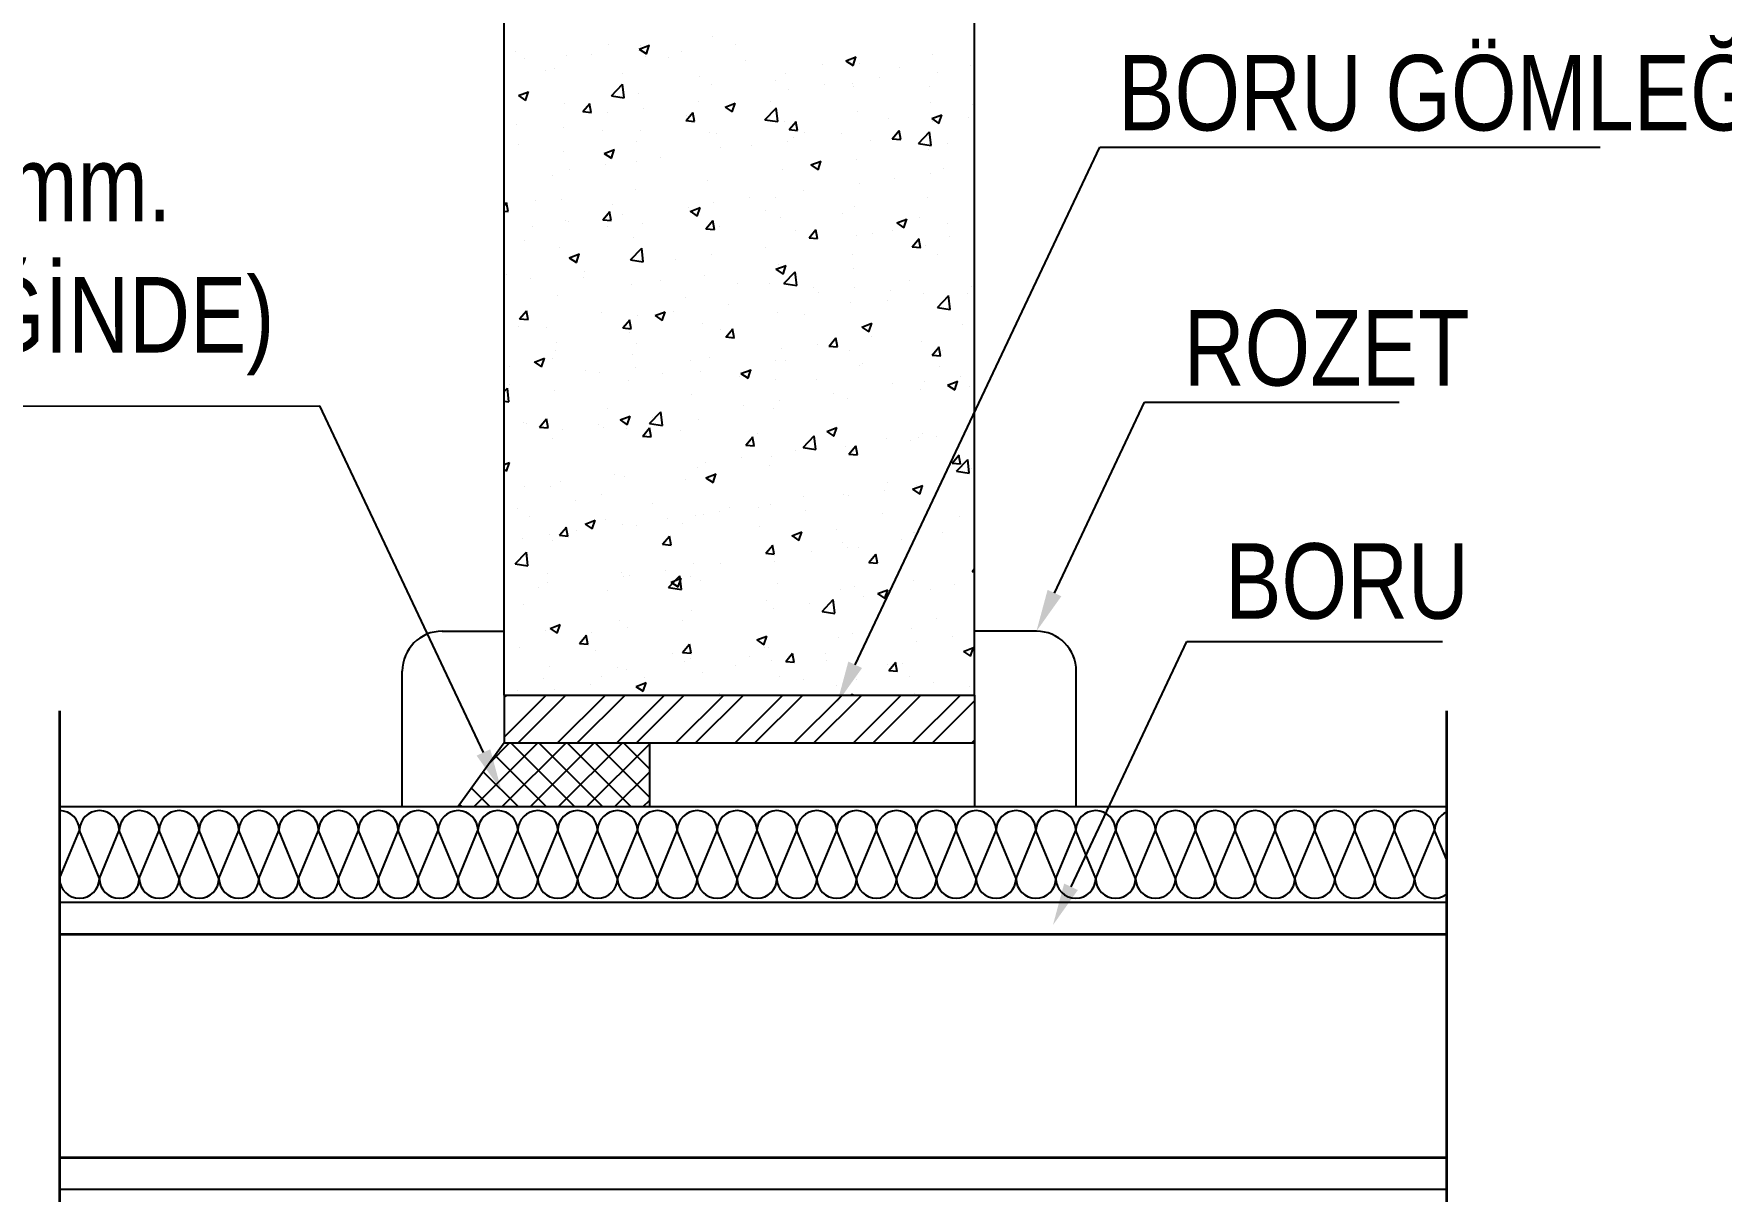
# Model space of a CAD drawing. Header units: centimetres. Extents: x 405464 to 563355, y 50011 to 66875.
# Drawn here: x 549093 to 549629, y 54774 to 55142 of the extents above; entities that cross this region are included whole.
import ezdxf

# ---------------------------------------------------------------- set-up
doc = ezdxf.new("R2010")
doc.units = ezdxf.units.CM
doc.layers.get('0').update_dxf_attribs({"lineweight": 9})
for name, color, linetype, lineweight in [('0-KRCN-SHT-DETAY-ÇERÇEVE', 71, 'Continuous', 40), ('0-KRCN-SHT-SOĞUKSU-1-2', 4, 'boru12LINE', 35), ('0-KRCN-SIHHI', 7, 'Continuous', 25)]:
    doc.layers.add(name, color=color, linetype=linetype, lineweight=lineweight)
doc.styles.add('CAP', font='ARIALNB.TTF')
doc.styles.add('M', font='arial.ttf', dxfattribs={"width": 0.8, "height": 15})
doc.linetypes.add('boru12LINE', pattern='A,50,-0.8,["1/2\'\'",CAP,S=7,R=0,X=0,Y=-3],-16', length=66.8)

# ---------------------------------------------------------------- blocks, each defined once
blk = doc.blocks.new('*X209')
at = {"color": 0, "linetype": 'ByBlock'}
for p, q in [((75357.38, -73515.88), (75357.38, -73515.88)), ((75364.2, -73516.96), (75365.78, -73518.03)), ((75364.21, -73516.97), (75366.44, -73516.12)), ((75364.44, -73516.19), (75364.44, -73516.19)), ((75365.78, -73518.03), (75366.43, -73516.11)), ((75380.48, -73514.15), (75380.48, -73514.15)), ((75385.56, -73515.89), (75385.56, -73515.89)), ((75336.82, -73517.4), (75336.82, -73517.4)), ((75338.86, -73519.05), (75338.86, -73519.05)), ((75348.14, -73518.42), (75348.14, -73518.42)), ((75353.77, -73518.12), (75353.77, -73518.12)), ((75365.59, -73518.52), (75365.59, -73518.52)), ((75370.72, -73518.84), (75370.72, -73518.84)), ((75373.54, -73517.48), (75373.54, -73517.48)), ((75387.67, -73519.55), (75387.67, -73519.55)), ((75404.62, -73520.27), (75404.62, -73520.27)), ((75409.83, -73519.51), (75411.41, -73520.57)), ((75409.84, -73519.51), (75412.07, -73518.66)), ((75411.41, -73520.57), (75412.05, -73518.65)), ((75412.89, -73520.11), (75412.89, -73520.11)), ((75428.92, -73518.07), (75428.92, -73518.07)), ((75437.29, -73520.51), (75437.29, -73520.51)), ((75343.52, -73521.67), (75343.52, -73521.67)), ((75345.54, -73521.16), (75345.54, -73521.16)), ((75360.47, -73522.38), (75360.47, -73522.38)), ((75377.41, -73523.1), (75377.41, -73523.1)), ((75394.36, -73523.82), (75394.36, -73523.82)), ((75396.59, -73522.34), (75396.59, -73522.34)), ((75411.31, -73524.53), (75411.31, -73524.53)), ((75417.24, -73523.15), (75417.24, -73523.15)), ((75421.57, -73520.98), (75421.57, -73520.98)), ((75430.13, -73522.11), (75430.13, -73522.11)), ((75337.53, -73527.2), (75339.11, -73528.27)), ((75337.54, -73527.21), (75339.76, -73526.36)), ((75339.1, -73528.27), (75339.75, -73526.35)), ((75358.07, -73527.28), (75360.54, -73524.7)), ((75358.07, -73527.28), (75360.89, -73527.72)), ((75360.89, -73527.71), (75360.54, -73524.7)), ((75364.06, -73526.76), (75364.06, -73526.76)), ((75380.09, -73524.72), (75380.09, -73524.72)), ((75397.26, -73525.78), (75397.26, -73525.78)), ((75405.21, -73524.73), (75405.21, -73524.73)), ((75411.61, -73525.28), (75411.61, -73525.28)), ((75428.26, -73525.25), (75428.26, -73525.25)), ((75347.76, -73528.99), (75347.76, -73528.99)), ((75351.74, -73530.76), (75353.64, -73530.92)), ((75351.75, -73530.76), (75353.28, -73528.94)), ((75353.62, -73530.94), (75353.25, -73528.95)), ((75357.24, -73531.05), (75357.24, -73531.05)), ((75365.19, -73530), (75365.19, -73530)), ((75374.53, -73532.75), (75376.06, -73530.93)), ((75374.58, -73531.64), (75374.58, -73531.64)), ((75376.39, -73532.94), (75376.02, -73530.95)), ((75377.21, -73528.42), (75377.21, -73528.42)), ((75383.16, -73529.75), (75384.74, -73530.81)), ((75383.17, -73529.75), (75385.39, -73528.9)), ((75384.73, -73530.81), (75385.38, -73528.89)), ((75391.95, -73532.54), (75394.43, -73529.96)), ((75393.1, -73528.46), (75393.1, -73528.46)), ((75394.78, -73532.97), (75394.43, -73529.95)), ((75412.5, -73530.68), (75412.5, -73530.68)), ((75428.54, -73528.64), (75428.54, -73528.64)), ((75428.79, -73532.29), (75431.02, -73531.44)), ((75430.36, -73533.35), (75431.01, -73531.43)), ((75436.88, -73531.98), (75436.88, -73531.98)), ((75437.74, -73529.08), (75437.74, -73529.08)), ((75337.19, -73533.69), (75337.19, -73533.69)), ((75347.45, -73534.26), (75347.45, -73534.26)), ((75356.07, -73534.82), (75356.07, -73534.82)), ((75364.4, -73534.97), (75364.4, -73534.97)), ((75374.51, -73532.75), (75376.41, -73532.92)), ((75379.71, -73535.29), (75379.71, -73535.29)), ((75381.35, -73535.69), (75381.35, -73535.69)), ((75391.95, -73532.54), (75394.78, -73532.97)), ((75396.2, -73532.91), (75396.2, -73532.91)), ((75397.28, -73534.74), (75399.18, -73534.91)), ((75397.3, -73534.74), (75398.83, -73532.92)), ((75399.16, -73534.93), (75398.8, -73532.94)), ((75400.71, -73535.43), (75400.71, -73535.43)), ((75408.88, -73535.67), (75408.88, -73535.67)), ((75419.22, -73532.26), (75419.22, -73532.26)), ((75420.07, -73536.74), (75421.6, -73534.91)), ((75421.94, -73536.92), (75421.57, -73534.93)), ((75425.84, -73537.79), (75428.31, -73535.21)), ((75428.66, -73538.22), (75428.31, -73535.21)), ((75428.78, -73532.29), (75430.36, -73533.35)), ((75428.93, -73533.03), (75428.93, -73533.03)), ((75337.55, -73538), (75337.55, -73538)), ((75356.49, -73539.99), (75358.71, -73539.14)), ((75358.06, -73541.05), (75358.7, -73539.13)), ((75363.67, -73537.32), (75363.67, -73537.32)), ((75382.19, -73538.61), (75382.19, -73538.61)), ((75388.91, -73538.3), (75388.91, -73538.3)), ((75396.86, -73537.25), (75396.86, -73537.25)), ((75398.3, -73536.41), (75398.3, -73536.41)), ((75415.25, -73537.12), (75415.25, -73537.12)), ((75420.06, -73536.73), (75421.96, -73536.9)), ((75425.84, -73537.79), (75428.66, -73538.23)), ((75428.15, -73539.21), (75428.15, -73539.21)), ((75432.2, -73537.84), (75432.2, -73537.84)), ((75347.37, -73539.56), (75347.37, -73539.56)), ((75356.48, -73539.99), (75358.06, -73541.05)), ((75356.83, -73542.52), (75356.83, -73542.52)), ((75363.67, -73541.79), (75363.67, -73541.79)), ((75368.86, -73540.94), (75368.86, -73540.94)), ((75402.11, -73542.53), (75403.69, -73543.59)), ((75402.12, -73542.54), (75404.34, -73541.68)), ((75403.68, -73543.59), (75404.33, -73541.67)), ((75412.11, -73541.25), (75412.11, -73541.25)), ((75345.16, -73544.97), (75345.16, -73544.97)), ((75348.89, -73543.57), (75348.89, -73543.57)), ((75379.32, -73545.86), (75379.32, -73545.86)), ((75395.81, -73543.48), (75395.81, -73543.48)), ((75412.83, -73546.55), (75412.83, -73546.55)), ((75420.58, -73545.55), (75420.58, -73545.55)), ((75428.53, -73544.51), (75428.53, -73544.51)), ((75431.35, -73543.37), (75431.35, -73543.37)), ((75341.27, -73550.48), (75341.27, -73550.48)), ((75346.98, -73550.13), (75346.98, -73550.13)), ((75363.29, -73547.89), (75363.29, -73547.89)), ((75388.51, -73549.78), (75388.51, -73549.78)), ((75394.32, -73549.72), (75394.32, -73549.72)), ((75400.53, -73548.19), (75400.53, -73548.19)), ((75427.77, -73549.78), (75427.77, -73549.78)), ((75334.37, -73551.47), (75334.92, -73550.83)), ((75334.37, -73552.73), (75335.27, -73552.81)), ((75335.25, -73552.83), (75334.88, -73550.84)), ((75356.16, -73554.64), (75357.69, -73552.82)), ((75358.02, -73554.83), (75357.66, -73552.83)), ((75358.22, -73551.2), (75358.22, -73551.2)), ((75360.51, -73553.46), (75360.51, -73553.46)), ((75375.17, -73551.92), (75375.17, -73551.92)), ((75375.43, -73552.77), (75377.01, -73553.83)), ((75375.44, -73552.78), (75377.66, -73551.92)), ((75375.8, -73552.9), (75375.8, -73552.9)), ((75377.01, -73553.83), (75377.65, -73551.91)), ((75380.56, -73550.82), (75380.56, -73550.82)), ((75392.12, -73552.63), (75392.12, -73552.63)), ((75395.43, -73554.05), (75395.43, -73554.05)), ((75409.07, -73553.35), (75409.07, -73553.35)), ((75411.73, -73551.81), (75411.73, -73551.81)), ((75426.02, -73554.06), (75426.02, -73554.06)), ((75340.53, -73556.09), (75340.53, -73556.09)), ((75347.97, -73554.75), (75347.97, -73554.75)), ((75348.48, -73555.04), (75348.48, -73555.04)), ((75356.14, -73554.64), (75358.04, -73554.81)), ((75357.28, -73556.08), (75357.28, -73556.08)), ((75364.91, -73555.46), (75364.91, -73555.46)), ((75378.92, -73556.63), (75380.81, -73556.8)), ((75378.93, -73556.63), (75380.46, -73554.81)), ((75378.94, -73556.43), (75378.94, -73556.43)), ((75380.8, -73556.82), (75380.43, -73554.83)), ((75381.86, -73556.18), (75381.86, -73556.18)), ((75398.81, -73556.9), (75398.81, -73556.9)), ((75401.7, -73558.63), (75403.23, -73556.8)), ((75403.57, -73558.81), (75403.2, -73556.82)), ((75415.76, -73557.61), (75415.76, -73557.61)), ((75420.18, -73557.03), (75420.18, -73557.03)), ((75421.06, -73555.31), (75422.64, -73556.38)), ((75421.07, -73555.32), (75423.29, -73554.47)), ((75422.64, -73556.38), (75423.28, -73554.46)), ((75432.2, -73555.45), (75432.2, -73555.45)), ((75338.77, -73559.26), (75338.77, -73559.26)), ((75346.6, -73560.7), (75346.6, -73560.7)), ((75362.28, -73563.46), (75364.75, -73560.89)), ((75362.9, -73558.46), (75362.9, -73558.46)), ((75365.1, -73563.9), (75364.75, -73560.88)), ((75392.18, -73560.71), (75392.18, -73560.71)), ((75401.69, -73558.62), (75403.59, -73558.79)), ((75412.23, -73558.07), (75412.23, -73558.07)), ((75424.46, -73560.62), (75426.36, -73560.78)), ((75424.48, -73560.62), (75426.01, -73558.79)), ((75426.34, -73560.8), (75425.97, -73558.81)), ((75427.38, -73560.35), (75427.38, -73560.35)), ((75432.71, -73558.33), (75432.71, -73558.33)), ((75348.75, -73563.01), (75350.33, -73564.07)), ((75348.76, -73563.02), (75350.99, -73562.16)), ((75350.33, -73564.07), (75350.97, -73562.15)), ((75362.28, -73563.46), (75365.1, -73563.9)), ((75372.21, -73563.34), (75372.21, -73563.34)), ((75380.15, -73562.3), (75380.15, -73562.3)), ((75394.39, -73565.56), (75396.62, -73564.71)), ((75395.04, -73564.62), (75395.04, -73564.62)), ((75395.96, -73566.62), (75396.6, -73564.7)), ((75411.34, -73562.38), (75411.34, -73562.38)), ((75411.52, -73565.49), (75411.52, -73565.49)), ((75430.04, -73562.31), (75430.04, -73562.31)), ((75334.95, -73566.62), (75334.95, -73566.62)), ((75340.13, -73567.57), (75340.13, -73567.57)), ((75351.9, -73567.34), (75351.9, -73567.34)), ((75352.15, -73565.98), (75352.15, -73565.98)), ((75362.51, -73569.03), (75362.51, -73569.03)), ((75368.85, -73568.05), (75368.85, -73568.05)), ((75378.55, -73567), (75378.55, -73567)), ((75385.8, -73568.77), (75385.8, -73568.77)), ((75393, -73568.67), (75393, -73568.67)), ((75394.38, -73565.55), (75395.96, -73566.62)), ((75396.16, -73568.72), (75398.64, -73566.14)), ((75396.16, -73568.72), (75398.99, -73569.16)), ((75398.99, -73569.15), (75398.64, -73566.14)), ((75423.85, -73567.97), (75423.85, -73567.97)), ((75346.21, -73571.27), (75346.21, -73571.27)), ((75374.49, -73571.85), (75374.49, -73571.85)), ((75402.75, -73569.49), (75402.75, -73569.49)), ((75403.88, -73570.6), (75403.88, -73570.6)), ((75410.96, -73572.95), (75410.96, -73572.95)), ((75411.83, -73569.55), (75411.83, -73569.55)), ((75419.13, -73572.46), (75419.13, -73572.46)), ((75419.7, -73570.2), (75419.7, -73570.2)), ((75426.99, -73570.92), (75426.99, -73570.92)), ((75430.05, -73573.97), (75432.52, -73571.4)), ((75432.87, -73574.41), (75432.52, -73571.39)), ((75436.65, -73570.92), (75436.65, -73570.92)), ((75437.64, -73569.28), (75437.64, -73569.28)), ((75337.78, -73576.53), (75339.67, -73576.69)), ((75337.79, -73576.53), (75339.32, -73574.71)), ((75339.65, -73576.71), (75339.29, -73574.72)), ((75355.97, -73575.02), (75355.97, -73575.02)), ((75360.56, -73578.52), (75362.09, -73576.7)), ((75363.85, -73575.87), (75363.85, -73575.87)), ((75367.71, -73575.79), (75369.28, -73576.86)), ((75367.72, -73575.8), (75369.94, -73574.95)), ((75369.28, -73576.86), (75369.93, -73574.94)), ((75371.8, -73574.82), (75371.8, -73574.82)), ((75383.83, -73573.24), (75383.83, -73573.24)), ((75394.65, -73575.19), (75394.65, -73575.19)), ((75400.61, -73575.64), (75400.61, -73575.64)), ((75430.05, -73573.98), (75432.87, -73574.41)), ((75337.46, -73578.2), (75337.46, -73578.2)), ((75343.8, -73578.51), (75343.8, -73578.51)), ((75360.55, -73578.52), (75362.45, -73578.69)), ((75362.43, -73578.71), (75362.06, -73576.72)), ((75362.13, -73579.6), (75362.13, -73579.6)), ((75378.16, -73577.57), (75378.16, -73577.57)), ((75382.1, -73578.82), (75382.1, -73578.82)), ((75383.34, -73580.52), (75384.87, -73578.69)), ((75385.2, -73580.7), (75384.83, -73578.71)), ((75413.33, -73578.34), (75414.91, -73579.4)), ((75413.34, -73578.34), (75415.57, -73577.49)), ((75414.91, -73579.4), (75415.56, -73577.48)), ((75435.55, -73577.85), (75435.55, -73577.85)), ((75345.72, -73583.56), (75345.72, -73583.56)), ((75345.83, -73581.84), (75345.83, -73581.84)), ((75363.58, -73582), (75363.58, -73582)), ((75383.32, -73580.51), (75385.22, -73580.68)), ((75395.52, -73583.12), (75395.52, -73583.12)), ((75403.47, -73582.07), (75403.47, -73582.07)), ((75406.1, -73582.51), (75407.99, -73582.67)), ((75406.11, -73582.51), (75407.64, -73580.68)), ((75407.97, -73582.69), (75407.61, -73580.7)), ((75410.57, -73583.52), (75410.57, -73583.52)), ((75415.5, -73580.49), (75415.5, -73580.49)), ((75426.61, -73581.49), (75426.61, -73581.49)), ((75428.88, -73584.5), (75430.41, -73582.68)), ((75430.75, -73584.68), (75430.38, -73582.69)), ((75431.25, -73583.57), (75431.25, -73583.57)), ((75335.47, -73587.11), (75335.47, -73587.11)), ((75341.03, -73586.03), (75342.61, -73587.1)), ((75341.04, -73586.04), (75343.26, -73585.19)), ((75342.61, -73587.1), (75343.25, -73585.18)), ((75345.06, -73585.17), (75345.06, -73585.17)), ((75352.42, -73587.83), (75352.42, -73587.83)), ((75362.67, -73584.28), (75362.67, -73584.28)), ((75363.45, -73587.34), (75363.45, -73587.34)), ((75375.47, -73585.76), (75375.47, -73585.76)), ((75379.62, -73584.99), (75379.62, -73584.99)), ((75386.67, -73588.58), (75388.89, -73587.73)), ((75388.23, -73589.64), (75388.88, -73587.72)), ((75394.27, -73585.76), (75394.27, -73585.76)), ((75396.57, -73585.71), (75396.57, -73585.71)), ((75412.74, -73586.75), (75412.74, -73586.75)), ((75413.52, -73586.43), (75413.52, -73586.43)), ((75428.87, -73584.5), (75430.77, -73584.66)), ((75430.46, -73587.14), (75430.46, -73587.14)), ((75335.45, -73591.03), (75335.45, -73591.03)), ((75355.5, -73588.39), (75355.5, -73588.39)), ((75361.74, -73590.17), (75361.74, -73590.17)), ((75369.36, -73588.54), (75369.36, -73588.54)), ((75377.78, -73588.14), (75377.78, -73588.14)), ((75386.31, -73589.26), (75386.31, -73589.26)), ((75386.66, -73588.58), (75388.24, -73589.64)), ((75394.22, -73589.93), (75394.22, -73589.93)), ((75403.26, -73589.98), (75403.26, -73589.98)), ((75420.21, -73590.69), (75420.21, -73590.69)), ((75427.2, -73590.37), (75427.2, -73590.37)), ((75432.29, -73591.12), (75433.87, -73592.18)), ((75432.3, -73591.13), (75434.52, -73590.27)), ((75433.86, -73592.18), (75434.51, -73590.26)), ((75435.15, -73589.33), (75435.15, -73589.33)), ((75437.16, -73591.41), (75437.16, -73591.41)), ((75334.37, -73592.55), (75335.08, -73591.81)), ((75334.37, -73594.67), (75335.43, -73594.83)), ((75335.43, -73594.83), (75335.08, -73591.81)), ((75345.44, -73592.41), (75345.44, -73592.41)), ((75375.71, -73593.11), (75375.71, -73593.11)), ((75395.12, -73594.6), (75395.12, -73594.6)), ((75407.15, -73593.01), (75407.15, -73593.01)), ((75410.18, -73594.09), (75410.18, -73594.09)), ((75426.22, -73592.06), (75426.22, -73592.06)), ((75342.2, -73600.41), (75343.73, -73598.59)), ((75344.06, -73600.6), (75343.69, -73598.61)), ((75357.19, -73596.29), (75357.19, -73596.29)), ((75359.98, -73598.82), (75361.56, -73599.88)), ((75359.99, -73598.82), (75362.21, -73597.97)), ((75361.56, -73599.88), (75362.2, -73597.96)), ((75366.49, -73599.65), (75368.96, -73597.07)), ((75367.12, -73598.28), (75367.12, -73598.28)), ((75369.31, -73600.08), (75368.96, -73597.07)), ((75377.39, -73598.71), (75377.39, -73598.71)), ((75387.17, -73595.64), (75387.17, -73595.64)), ((75393.88, -73596.33), (75393.88, -73596.33)), ((75338.67, -73599.46), (75338.67, -73599.46)), ((75339.4, -73599.7), (75339.4, -73599.7)), ((75342.18, -73600.41), (75344.08, -73600.58)), ((75347.15, -73600.91), (75347.15, -73600.91)), ((75355.1, -73599.87), (75355.1, -73599.87)), ((75356.35, -73600.42), (75356.35, -73600.42)), ((75361.36, -73600.74), (75361.36, -73600.74)), ((75364.95, -73602.4), (75366.85, -73602.57)), ((75364.97, -73602.41), (75366.5, -73600.58)), ((75366.83, -73602.59), (75366.47, -73600.6)), ((75366.49, -73599.65), (75369.31, -73600.09)), ((75373.3, -73601.13), (75373.3, -73601.13)), ((75387.74, -73604.4), (75389.27, -73602.57)), ((75389.61, -73604.58), (75389.24, -73602.59)), ((75390.25, -73601.85), (75390.25, -73601.85)), ((75400.37, -73604.9), (75402.85, -73602.33)), ((75403.2, -73605.34), (75402.85, -73602.32)), ((75405.61, -73601.36), (75407.19, -73602.42)), ((75405.62, -73601.37), (75407.84, -73600.51)), ((75407.19, -73602.42), (75407.83, -73600.5)), ((75407.2, -73602.57), (75407.2, -73602.57)), ((75425.84, -73602.63), (75425.84, -73602.63)), ((75426.79, -73601.85), (75426.79, -73601.85)), ((75429.94, -73602.52), (75429.94, -73602.52)), ((75345.05, -73602.98), (75345.05, -73602.98)), ((75387.73, -73604.4), (75389.63, -73604.56)), ((75398.79, -73605.54), (75398.79, -73605.54)), ((75400.37, -73604.9), (75403.19, -73605.34)), ((75409.8, -73604.66), (75409.8, -73604.66)), ((75410.5, -73606.39), (75412.4, -73606.55)), ((75410.51, -73606.39), (75412.05, -73604.57)), ((75411.43, -73605.69), (75411.43, -73605.69)), ((75412.38, -73606.57), (75412.01, -73604.58)), ((75418.84, -73602.9), (75418.84, -73602.9)), ((75424.15, -73603.28), (75424.15, -73603.28)), ((75334.37, -73608.66), (75335.54, -73608.21)), ((75334.37, -73609.78), (75334.88, -73610.12)), ((75334.88, -73610.12), (75335.52, -73608.2)), ((75377.01, -73609.28), (75377.01, -73609.28)), ((75378.82, -73608.17), (75378.82, -73608.17)), ((75386.77, -73607.12), (75386.77, -73607.12)), ((75392.91, -73608.87), (75392.91, -73608.87)), ((75393.5, -73606.9), (75393.5, -73606.9)), ((75433.27, -73608.38), (75435.17, -73608.55)), ((75433.29, -73608.38), (75434.82, -73606.56)), ((75434.26, -73610.16), (75436.73, -73607.58)), ((75434.26, -73610.16), (75437.08, -73610.6)), ((75435.15, -73608.57), (75434.78, -73606.58)), ((75437.08, -73610.59), (75436.73, -73607.58)), ((75437.55, -73609.49), (75437.55, -73609.49)), ((75338.8, -73613.43), (75338.8, -73613.43)), ((75344.67, -73613.55), (75344.67, -73613.55)), ((75346.74, -73612.39), (75346.74, -73612.39)), ((75358.77, -73610.81), (75358.77, -73610.81)), ((75360.97, -73611.31), (75360.97, -73611.31)), ((75374.39, -73612.05), (75374.39, -73612.05)), ((75378.93, -73611.6), (75380.51, -73612.66)), ((75378.94, -73611.61), (75381.17, -73610.75)), ((75380.51, -73612.66), (75381.15, -73610.74)), ((75419.04, -73612.67), (75419.04, -73612.67)), ((75424.57, -73614.15), (75426.79, -73613.3)), ((75425.45, -73613.2), (75425.45, -73613.2)), ((75426.14, -73615.21), (75426.78, -73613.29)), ((75430.47, -73612.79), (75430.47, -73612.79)), ((75350.17, -73616.64), (75350.17, -73616.64)), ((75355.88, -73615.23), (75355.88, -73615.23)), ((75367.12, -73617.36), (75367.12, -73617.36)), ((75393.11, -73617.47), (75393.11, -73617.47)), ((75400.52, -73615.84), (75400.52, -73615.84)), ((75409.41, -73615.23), (75409.41, -73615.23)), ((75410.49, -73615.42), (75410.49, -73615.42)), ((75418.44, -73614.37), (75418.44, -73614.37)), ((75424.56, -73614.14), (75426.14, -73615.21)), ((75337.36, -73618.41), (75337.36, -73618.41)), ((75339.92, -73620.19), (75339.92, -73620.19)), ((75352.27, -73621.85), (75354.49, -73620.99)), ((75353.83, -73622.9), (75354.48, -73620.98)), ((75356.86, -73620.91), (75356.86, -73620.91)), ((75370.47, -73620.69), (75370.47, -73620.69)), ((75376.62, -73619.85), (75376.62, -73619.85)), ((75378.42, -73619.64), (75378.42, -73619.64)), ((75382, -73619.02), (75382, -73619.02)), ((75384.07, -73618.07), (75384.07, -73618.07)), ((75390.44, -73618.06), (75390.44, -73618.06)), ((75401.02, -73618.79), (75401.02, -73618.79)), ((75417.97, -73619.51), (75417.97, -73619.51)), ((75434.91, -73620.22), (75434.91, -73620.22)), ((75338.39, -73624.91), (75338.39, -73624.91)), ((75344.28, -73624.12), (75344.28, -73624.12)), ((75346.59, -73624.29), (75348.48, -73624.46)), ((75346.6, -73624.3), (75348.13, -73622.47)), ((75348.47, -73624.48), (75348.1, -73622.49)), ((75350.42, -73623.33), (75350.42, -73623.33)), ((75352.26, -73621.84), (75353.83, -73622.9)), ((75360.58, -73621.88), (75360.58, -73621.88)), ((75363.49, -73622.2), (75363.49, -73622.2)), ((75369.37, -73626.29), (75370.9, -73624.46)), ((75371.24, -73626.47), (75370.87, -73624.48)), ((75373.81, -73621.62), (75373.81, -73621.62)), ((75390.76, -73622.34), (75390.76, -73622.34)), ((75397.88, -73624.38), (75399.46, -73625.45)), ((75397.89, -73624.39), (75400.12, -73623.54)), ((75399.46, -73625.45), (75400.1, -73623.53)), ((75407.71, -73623.05), (75407.71, -73623.05)), ((75424.66, -73623.77), (75424.66, -73623.77)), ((75425.06, -73623.77), (75425.06, -73623.77)), ((75431.16, -73623.78), (75431.16, -73623.78)), ((75336.81, -73630.58), (75339.29, -73628)), ((75339.64, -73631.01), (75339.29, -73627.99)), ((75344.97, -73625.38), (75344.97, -73625.38)), ((75369.36, -73626.29), (75371.26, -73626.45)), ((75392.13, -73628.28), (75394.03, -73628.44)), ((75392.15, -73628.28), (75393.68, -73626.46)), ((75392.72, -73628.04), (75392.72, -73628.04)), ((75394.01, -73628.46), (75393.64, -73626.47)), ((75402.14, -73627.94), (75402.14, -73627.94)), ((75409.03, -73625.8), (75409.03, -73625.8)), ((75410.09, -73626.89), (75410.09, -73626.89)), ((75412.64, -73626.95), (75412.64, -73626.95)), ((75414.92, -73630.27), (75416.45, -73628.45)), ((75416.78, -73630.46), (75416.42, -73628.47)), ((75422.11, -73625.31), (75422.11, -73625.31)), ((75336.81, -73630.58), (75339.63, -73631.01)), ((75360.2, -73632.45), (75360.2, -73632.45)), ((75370.06, -73632.16), (75370.06, -73632.16)), ((75376.23, -73630.42), (75376.23, -73630.42)), ((75382.09, -73630.58), (75382.09, -73630.58)), ((75394.13, -73630.13), (75394.13, -73630.13)), ((75414.91, -73630.27), (75416.8, -73630.44)), ((75437.68, -73632.26), (75438.21, -73632.31)), ((75437.69, -73632.27), (75438.21, -73631.64)), ((75342.06, -73635.85), (75342.06, -73635.85)), ((75343.85, -73632.78), (75343.85, -73632.78)), ((75343.9, -73634.68), (75343.9, -73634.68)), ((75360.8, -73633.5), (75360.8, -73633.5)), ((75362.12, -73633.21), (75362.12, -73633.21)), ((75370.7, -73635.83), (75373.17, -73633.25)), ((75370.7, -73635.83), (75373.52, -73636.27)), ((75371.21, -73634.62), (75372.79, -73635.69)), ((75371.22, -73634.63), (75373.44, -73633.78)), ((75372.78, -73635.69), (75373.43, -73633.77)), ((75373.52, -73636.26), (75373.17, -73633.25)), ((75375.61, -73633.31), (75375.61, -73633.31)), ((75377.75, -73634.21), (75377.75, -73634.21)), ((75394.7, -73634.93), (75394.7, -73634.93)), ((75411.65, -73635.64), (75411.65, -73635.64)), ((75416.85, -73637.17), (75419.07, -73636.32)), ((75418.41, -73638.23), (75419.06, -73636.31)), ((75424.68, -73634.34), (75424.68, -73634.34)), ((75433.81, -73635.19), (75433.81, -73635.19)), ((75338.58, -73639.67), (75338.58, -73639.67)), ((75357.1, -73636.49), (75357.1, -73636.49)), ((75392.34, -73638.61), (75392.34, -73638.61)), ((75401.74, -73639.42), (75401.74, -73639.42)), ((75404.58, -73641.09), (75407.06, -73638.51)), ((75407.41, -73641.52), (75407.06, -73638.5)), ((75408.64, -73636.37), (75408.64, -73636.37)), ((75413.76, -73637.83), (75413.76, -73637.83)), ((75416.84, -73637.17), (75418.42, -73638.23)), ((75428.6, -73636.36), (75428.6, -73636.36)), ((75359.81, -73643.02), (75359.81, -73643.02)), ((75373.74, -73643.1), (75373.74, -73643.1)), ((75375.85, -73640.99), (75375.85, -73640.99)), ((75393.79, -73640.46), (75393.79, -73640.46)), ((75404.58, -73641.09), (75407.4, -73641.53)), ((75429.85, -73642.72), (75429.85, -73642.72)), ((75343.51, -73645.25), (75343.51, -73645.25)), ((75344.53, -73644.86), (75346.11, -73645.93)), ((75344.54, -73644.87), (75346.76, -73644.02)), ((75346.11, -73645.93), (75346.75, -73644.01)), ((75351.01, -73648.18), (75352.54, -73646.35)), ((75352.87, -73648.36), (75352.5, -73646.37)), ((75353.76, -73645.73), (75353.76, -73645.73)), ((75361.71, -73644.69), (75361.71, -73644.69)), ((75390.16, -73647.41), (75391.74, -73648.47)), ((75390.17, -73647.41), (75392.39, -73646.56)), ((75391.74, -73648.47), (75392.38, -73646.55)), ((75408.25, -73646.94), (75408.25, -73646.94)), ((75411.33, -73645.9), (75411.33, -73645.9)), ((75424.29, -73644.91), (75424.29, -73644.91)), ((75433.41, -73646.67), (75433.41, -73646.67)), ((75337.67, -73649), (75337.67, -73649)), ((75350.99, -73648.18), (75352.89, -73648.34)), ((75354.62, -73649.72), (75354.62, -73649.72)), ((75371.57, -73650.44), (75371.57, -73650.44)), ((75373.77, -73650.17), (75375.66, -73650.33)), ((75373.78, -73650.17), (75375.31, -73648.35)), ((75375.64, -73650.35), (75375.28, -73648.36)), ((75388.52, -73651.15), (75388.52, -73651.15)), ((75391.95, -73649.17), (75391.95, -73649.17)), ((75392.82, -73649.08), (75392.82, -73649.08)), ((75396.55, -73652.16), (75398.08, -73650.34)), ((75398.42, -73652.35), (75398.05, -73650.36)), ((75405.41, -73650.36), (75405.41, -73650.36)), ((75425.46, -73647.72), (75425.46, -73647.72)), ((75435.79, -73649.95), (75437.37, -73651.01)), ((75435.8, -73649.96), (75438.02, -73649.1)), ((75437.36, -73651.01), (75438.01, -73649.09)), ((75437.46, -73649.69), (75437.46, -73649.69)), ((75344.37, -73653.27), (75344.37, -73653.27)), ((75359.42, -73653.59), (75359.42, -73653.59)), ((75361.31, -73653.99), (75361.31, -73653.99)), ((75374.3, -73652.26), (75374.3, -73652.26)), ((75375.46, -73651.56), (75375.46, -73651.56)), ((75378.26, -73654.7), (75378.26, -73654.7)), ((75385.43, -73652.99), (75385.43, -73652.99)), ((75393.38, -73651.94), (75393.38, -73651.94)), ((75396.54, -73652.16), (75398.44, -73652.33)), ((75405.47, -73651.87), (75405.47, -73651.87)), ((75418.94, -73652.87), (75418.94, -73652.87)), ((75419.31, -73654.15), (75421.21, -73654.32)), ((75419.33, -73654.15), (75420.86, -73652.33)), ((75421.19, -73654.34), (75420.82, -73652.35)), ((75422.41, -73652.58), (75422.41, -73652.58)), ((75337.27, -73658.61), (75337.27, -73658.61)), ((75343.12, -73655.82), (75343.12, -73655.82)), ((75345.41, -73658.26), (75345.41, -73658.26)), ((75353.36, -73657.21), (75353.36, -73657.21)), ((75355.79, -73655.43), (75355.79, -73655.43)), ((75363.48, -73657.65), (75365.06, -73658.71)), ((75363.49, -73657.65), (75365.71, -73656.8)), ((75365.06, -73658.71), (75365.7, -73656.79)), ((75365.38, -73655.63), (75365.38, -73655.63)), ((75395.21, -73655.42), (75395.21, -73655.42)), ((75400.43, -73656.05), (75400.43, -73656.05)), ((75407.87, -73657.51), (75407.87, -73657.51)), ((75412.16, -73656.13), (75412.16, -73656.13)), ((75423.91, -73655.48), (75423.91, -73655.48)), ((75429.11, -73656.85), (75429.11, -73656.85)), ((75437.08, -73657.61), (75437.08, -73657.61)), ((75381.91, -73659.23), (75381.91, -73659.23)), ((75410.77, -73659.56), (75411.34, -73659.34)), ((75411.25, -73659.56), (75411.33, -73659.33)), ((75425.06, -73659.19), (75425.06, -73659.19))]:
    blk.add_line(p, q, dxfattribs=at)
blk = doc.blocks.new('G$CF3E9D1B5')
at = {"layer": '0-KRCN-SHT-SOĞUKSU-1-2', "linetype": 'Continuous', "ltscale": 0.9}
for p, q in [((493.23, -343.35, 108.46), (493.23, -452.33, 108.46)), ((713.72, -343.35, 108.46), (713.72, -452.33, 108.46)), ((493.23, -378.83, 108.46), (713.72, -378.83, 108.46)), ((493.23, -414.31, 108.46), (713.72, -414.31, 108.46))]:
    blk.add_line(p, q, dxfattribs=at)
at = {"layer": '0-KRCN-SIHHI', "color": 8}
for p, q in [((563.91, -340.82, 108.46), (563.91, -190.56, 108.46)), ((638.67, -340.82, 108.46), (638.67, -190.56, 108.46)), ((554.05, -330.68, 108.46), (563.91, -330.68, 108.46)), ((648.53, -330.68, 108.46), (638.67, -330.68, 108.46)), ((547.72, -358.56, 108.46), (547.72, -337.02, 108.46)), ((654.86, -358.56, 108.46), (654.86, -337.02, 108.46)), ((563.91, -340.82, 108.46), (638.67, -340.82, 108.46)), ((563.91, -341.23, 108.46), (564.32, -340.82, 108.46)), ((563.91, -347.5, 108.46), (570.6, -340.82, 108.46)), ((563.91, -340.82, 108.46), (563.91, -348.42, 108.46)), ((566.13, -348.42, 108.46), (573.73, -340.82, 108.46)), ((572.4, -348.42, 108.46), (580, -340.82, 108.46)), ((575.54, -348.42, 108.46), (583.14, -340.82, 108.46)), ((581.81, -348.42, 108.46), (589.41, -340.82, 108.46)), ((584.95, -348.42, 108.46), (592.55, -340.82, 108.46)), ((591.22, -348.42, 108.46), (598.82, -340.82, 108.46)), ((594.35, -348.42, 108.46), (601.96, -340.82, 108.46)), ((600.63, -348.42, 108.46), (608.23, -340.82, 108.46)), ((603.76, -348.42, 108.46), (611.37, -340.82, 108.46)), ((610.03, -348.42, 108.46), (617.64, -340.82, 108.46)), ((613.17, -348.42, 108.46), (620.77, -340.82, 108.46)), ((619.44, -348.42, 108.46), (627.05, -340.82, 108.46)), ((622.58, -348.42, 108.46), (630.18, -340.82, 108.46)), ((628.85, -348.42, 108.46), (636.46, -340.82, 108.46)), ((631.99, -348.42, 108.46), (638.67, -341.74, 108.46)), ((638.67, -340.82, 108.46), (638.67, -348.42, 108.46)), ((563.91, -348.42, 108.46), (556.59, -358.56, 108.46)), ((559.13, -358.56, 108.46), (569.26, -348.42, 108.46)), ((561.63, -351.58, 108.46), (564.78, -348.42, 108.46)), ((563.61, -358.56, 108.46), (573.75, -348.42, 108.46)), ((563.91, -348.42, 108.46), (638.67, -348.42, 108.46)), ((575.09, -358.56, 108.46), (564.95, -348.42, 108.46)), ((568.09, -358.56, 108.46), (578.23, -348.42, 108.46)), ((579.57, -358.56, 108.46), (569.43, -348.42, 108.46)), ((572.57, -358.56, 108.46), (582.71, -348.42, 108.46)), ((584.05, -358.56, 108.46), (573.91, -348.42, 108.46)), ((577.05, -358.56, 108.46), (587, -348.61, 108.46)), ((587, -357.03, 108.46), (578.39, -348.42, 108.46)), ((587, -352.55, 108.46), (582.87, -348.42, 108.46)), ((587, -348.42, 108.46), (587, -358.56, 108.46)), ((638.26, -348.42, 108.46), (638.67, -348.01, 108.46)), ((638.67, -348.42, 108.46), (638.67, -358.56, 108.46)), ((570.61, -358.56, 108.46), (562.47, -350.42, 108.46)), ((566.13, -358.56, 108.46), (560.59, -353.02, 108.46)), ((581.53, -358.56, 108.46), (587, -353.09, 108.46)), ((561.65, -358.56, 108.46), (558.71, -355.62, 108.46)), ((586.01, -358.56, 108.46), (587, -357.57, 108.46))]:
    blk.add_line(p, q, dxfattribs=at)
at = {"layer": '0-KRCN-SIHHI', "color": 7}
for p, q in [((619.72, -336.01, 108.46), (658.59, -253.72, 108.46)), ((658.59, -253.72, 108.46), (738.18, -253.72, 108.46)), ((355.08, -295.02, 108.46), (534.59, -294.85, 108.46)), ((560.62, -349.95, 108.46), (534.59, -294.85, 108.46)), ((651.4, -324.6, 108.46), (665.73, -294.27, 108.46)), ((665.73, -294.27, 108.46), (706.18, -294.27, 108.46)), ((654.03, -371.3, 108.46), (672.46, -332.29, 108.46)), ((672.46, -332.29, 108.46), (713.1, -332.29, 108.46))]:
    blk.add_line(p, q, dxfattribs=at)
at = {"layer": '0-KRCN-SIHHI', "color": 21}
for p, q in [((493.23, -358.56, 108.46), (713.72, -358.56, 108.46)), ((557.17, -358.56, 108.46), (556.83, -358.22, 108.46)), ((493.23, -369.96, 108.46), (496.39, -362.36, 108.46)), ((499.56, -369.96, 108.46), (496.39, -362.36, 108.46)), ((499.56, -369.96, 108.46), (502.73, -362.36, 108.46)), ((505.9, -369.96, 108.46), (502.73, -362.36, 108.46)), ((505.9, -369.96, 108.46), (509.07, -362.36, 108.46)), ((512.23, -369.96, 108.46), (509.07, -362.36, 108.46)), ((512.23, -369.96, 108.46), (515.4, -362.36, 108.46)), ((518.57, -369.96, 108.46), (515.4, -362.36, 108.46)), ((518.57, -369.96, 108.46), (521.74, -362.36, 108.46)), ((524.91, -369.96, 108.46), (521.74, -362.36, 108.46)), ((524.91, -369.96, 108.46), (528.07, -362.36, 108.46)), ((531.24, -369.96, 108.46), (528.07, -362.36, 108.46)), ((531.24, -369.96, 108.46), (534.41, -362.36, 108.46)), ((537.58, -369.96, 108.46), (534.41, -362.36, 108.46)), ((537.58, -369.96, 108.46), (540.75, -362.36, 108.46)), ((543.91, -369.96, 108.46), (540.75, -362.36, 108.46)), ((543.91, -369.96, 108.46), (547.08, -362.36, 108.46)), ((550.25, -369.96, 108.46), (547.08, -362.36, 108.46)), ((550.25, -369.96, 108.46), (553.42, -362.36, 108.46)), ((556.59, -369.96, 108.46), (553.42, -362.36, 108.46)), ((556.59, -369.96, 108.46), (559.75, -362.36, 108.46)), ((562.92, -369.96, 108.46), (559.75, -362.36, 108.46)), ((562.92, -369.96, 108.46), (566.09, -362.36, 108.46)), ((569.26, -369.96, 108.46), (566.09, -362.36, 108.46)), ((569.26, -369.96, 108.46), (572.43, -362.36, 108.46)), ((575.59, -369.96, 108.46), (572.43, -362.36, 108.46)), ((575.59, -369.96, 108.46), (578.76, -362.36, 108.46)), ((581.93, -369.96, 108.46), (578.76, -362.36, 108.46)), ((581.93, -369.96, 108.46), (585.1, -362.36, 108.46)), ((588.27, -369.96, 108.46), (585.1, -362.36, 108.46)), ((588.27, -369.96, 108.46), (591.43, -362.36, 108.46)), ((594.6, -369.96, 108.46), (591.43, -362.36, 108.46)), ((594.6, -369.96, 108.46), (597.77, -362.36, 108.46)), ((600.94, -369.96, 108.46), (597.77, -362.36, 108.46)), ((600.94, -369.96, 108.46), (604.11, -362.36, 108.46)), ((607.27, -369.96, 108.46), (604.11, -362.36, 108.46)), ((607.27, -369.96, 108.46), (610.44, -362.36, 108.46)), ((613.61, -369.96, 108.46), (610.44, -362.36, 108.46)), ((613.61, -369.96, 108.46), (616.78, -362.36, 108.46)), ((619.95, -369.96, 108.46), (616.78, -362.36, 108.46)), ((619.95, -369.96, 108.46), (623.11, -362.36, 108.46)), ((626.28, -369.96, 108.46), (623.11, -362.36, 108.46)), ((626.28, -369.96, 108.46), (629.45, -362.36, 108.46)), ((632.62, -369.96, 108.46), (629.45, -362.36, 108.46)), ((632.62, -369.96, 108.46), (635.79, -362.36, 108.46)), ((638.95, -369.96, 108.46), (635.79, -362.36, 108.46)), ((638.95, -369.96, 108.46), (642.12, -362.36, 108.46)), ((645.29, -369.96, 108.46), (642.12, -362.36, 108.46)), ((645.29, -369.96, 108.46), (648.46, -362.36, 108.46)), ((651.63, -369.96, 108.46), (648.46, -362.36, 108.46)), ((651.63, -369.96, 108.46), (654.79, -362.36, 108.46)), ((657.96, -369.96, 108.46), (654.79, -362.36, 108.46)), ((657.96, -369.96, 108.46), (661.13, -362.36, 108.46)), ((664.3, -369.96, 108.46), (661.13, -362.36, 108.46)), ((664.3, -369.96, 108.46), (667.47, -362.36, 108.46)), ((670.63, -369.96, 108.46), (667.47, -362.36, 108.46)), ((670.63, -369.96, 108.46), (673.8, -362.36, 108.46)), ((676.97, -369.96, 108.46), (673.8, -362.36, 108.46)), ((676.97, -369.96, 108.46), (680.14, -362.36, 108.46)), ((683.31, -369.96, 108.46), (680.14, -362.36, 108.46)), ((683.31, -369.96, 108.46), (686.47, -362.36, 108.46)), ((689.64, -369.96, 108.46), (686.47, -362.36, 108.46)), ((689.64, -369.96, 108.46), (692.81, -362.36, 108.46)), ((695.98, -369.96, 108.46), (692.81, -362.36, 108.46)), ((695.98, -369.96, 108.46), (699.15, -362.36, 108.46)), ((702.31, -369.96, 108.46), (699.15, -362.36, 108.46)), ((702.31, -369.96, 108.46), (705.48, -362.36, 108.46)), ((708.65, -369.96, 108.46), (705.48, -362.36, 108.46)), ((708.65, -369.96, 108.46), (711.82, -362.36, 108.46)), ((713.72, -366.92, 108.46), (711.82, -362.36, 108.46)), ((493.23, -373.76, 108.46), (713.72, -373.76, 108.46)), ((493.23, -419.38, 108.46), (713.72, -419.38, 108.46))]:
    blk.add_line(p, q, dxfattribs=at)
at = {"layer": '0-KRCN-SIHHI', "color": 8}
for centre, start, end in [((554.05, -337.01, 108.46), 90, 180), ((648.53, -337.01, 108.46), 0, 90)]:
    blk.add_arc(centre, 6.34, start, end, dxfattribs=at)
at = {"layer": '0-KRCN-SIHHI', "color": 21}
for centre, start, end in [((493.23, -362.36, 108.46), 0, 90), ((499.56, -362.36, 108.46), 0, 180), ((505.9, -362.36, 108.46), 0, 180), ((512.23, -362.36, 108.46), 0, 180), ((518.57, -362.36, 108.46), 0, 180), ((524.91, -362.36, 108.46), 0, 180), ((531.24, -362.36, 108.46), 0, 180), ((537.58, -362.36, 108.46), 0, 180), ((543.91, -362.36, 108.46), 0, 180), ((550.25, -362.36, 108.46), 0, 180), ((556.59, -362.36, 108.46), 0, 180), ((562.92, -362.36, 108.46), 0, 180), ((569.26, -362.36, 108.46), 0, 180), ((575.59, -362.36, 108.46), 0, 180), ((581.93, -362.36, 108.46), 0, 180), ((588.27, -362.36, 108.46), 0, 180), ((594.6, -362.36, 108.46), 0, 180), ((600.94, -362.36, 108.46), 0, 180), ((607.27, -362.36, 108.46), 0, 180), ((613.61, -362.36, 108.46), 0, 180), ((619.95, -362.36, 108.46), 0, 180), ((626.28, -362.36, 108.46), 0, 180), ((632.62, -362.36, 108.46), 0, 180), ((638.95, -362.36, 108.46), 0, 180), ((645.29, -362.36, 108.46), 0, 180), ((651.63, -362.36, 108.46), 0, 180), ((657.96, -362.36, 108.46), 0, 180), ((664.3, -362.36, 108.46), 0, 180), ((670.63, -362.36, 108.46), 0, 180), ((676.97, -362.36, 108.46), 0, 180), ((683.31, -362.36, 108.46), 0, 180), ((689.64, -362.36, 108.46), 0, 180), ((695.98, -362.36, 108.46), 0, 180), ((702.31, -362.36, 108.46), 0, 180), ((708.65, -362.36, 108.46), 0, 180), ((714.99, -362.36, 108.46), 113.5782, 180), ((496.39, -369.96, 108.46), 180, 0), ((502.73, -369.96, 108.46), 180, 0), ((509.07, -369.96, 108.46), 180, 0), ((515.4, -369.96, 108.46), 180, 0), ((521.74, -369.96, 108.46), 180, 0), ((528.07, -369.96, 108.46), 180, 0), ((534.41, -369.96, 108.46), 180, 0), ((540.75, -369.96, 108.46), 180, 0), ((547.08, -369.96, 108.46), 180, 0), ((553.42, -369.96, 108.46), 180, 0), ((559.75, -369.96, 108.46), 180, 0), ((566.09, -369.96, 108.46), 180, 0), ((572.43, -369.96, 108.46), 180, 0), ((578.76, -369.96, 108.46), 180, 0), ((585.1, -369.96, 108.46), 180, 0), ((591.43, -369.96, 108.46), 180, 0), ((597.77, -369.96, 108.46), 180, 0), ((604.11, -369.96, 108.46), 180, 0), ((610.44, -369.96, 108.46), 180, 0), ((616.78, -369.96, 108.46), 180, 0), ((623.11, -369.96, 108.46), 180, 0), ((629.45, -369.96, 108.46), 180, 0), ((635.79, -369.96, 108.46), 180, 0), ((642.12, -369.96, 108.46), 180, 0), ((648.46, -369.96, 108.46), 180, 0), ((654.79, -369.96, 108.46), 180, 0), ((661.13, -369.96, 108.46), 180, 0), ((667.47, -369.96, 108.46), 180, 0), ((673.8, -369.96, 108.46), 180, 0), ((680.14, -369.96, 108.46), 180, 0), ((686.47, -369.96, 108.46), 180, 0), ((692.81, -369.96, 108.46), 180, 0), ((699.15, -369.96, 108.46), 180, 0), ((705.48, -369.96, 108.46), 180, 0), ((711.82, -369.96, 108.46), 180, 306.8699)]:
    blk.add_arc(centre, 3.17, start, end, dxfattribs=at)
at = {"layer": '0-KRCN-SIHHI', "color": 7}
for points in [[(648.53, -330.68, 108.46), (650.31, -324.09, 108.46), (652.49, -325.12, 108.46)], [(616.85, -342.08, 108.46), (618.63, -335.49, 108.46), (620.81, -336.52, 108.46)], [(563.49, -356.02, 108.46), (561.7, -349.43, 108.46), (559.53, -350.46, 108.46)], [(651.16, -377.38, 108.46), (652.94, -370.79, 108.46), (655.12, -371.81, 108.46)]]:
    blk.add_solid(points, dxfattribs=at)
at = {"layer": '0-KRCN-SIHHI', "color": 8, "linetype": 'Continuous', "xscale": 0.7200000000000001, "yscale": 0.7200000000000001, "zscale": 0.7200000000000001}
blk.add_blockref('*X209', (-53676.84, 52694.07, 108.46), dxfattribs=at)
at = {"layer": '0-KRCN-SIHHI', "color": 7, "style": 'M', "width": 0.8}
for s, p in [('BORU GÖMLEĞİ', (661.54, -251.07, 108.46)), ('SİLİKON DOLGU MALZEMESİ (6mm.', (283.73, -265.53, 108.46)), ('GENİŞLİĞİNDE 10mm. DERİNLİĞİNDE)', (283.73, -286.37, 108.46)), ('ROZET  ', (671.94, -291.62, 108.46)), ('BORU', (678.54, -328.69, 108.46))]:
    blk.add_text(s, height=12, dxfattribs=at).set_placement(p)
blk = doc.blocks.new('*U197')
at = {"layer": '0-KRCN-SHT-DETAY-ÇERÇEVE', "xscale": 2, "yscale": 2, "zscale": 2}
blk.add_blockref('G$CF3E9D1B5', (0, 0), dxfattribs=at)

msp = doc.modelspace()

# ---------------------------------------------------------------- block references
at = {"layer": '0-KRCN-SHT-DETAY-ÇERÇEVE'}
msp.add_blockref('*U197', (548114.51, 55613.08), dxfattribs=at)

doc.saveas('drawing.dxf')
